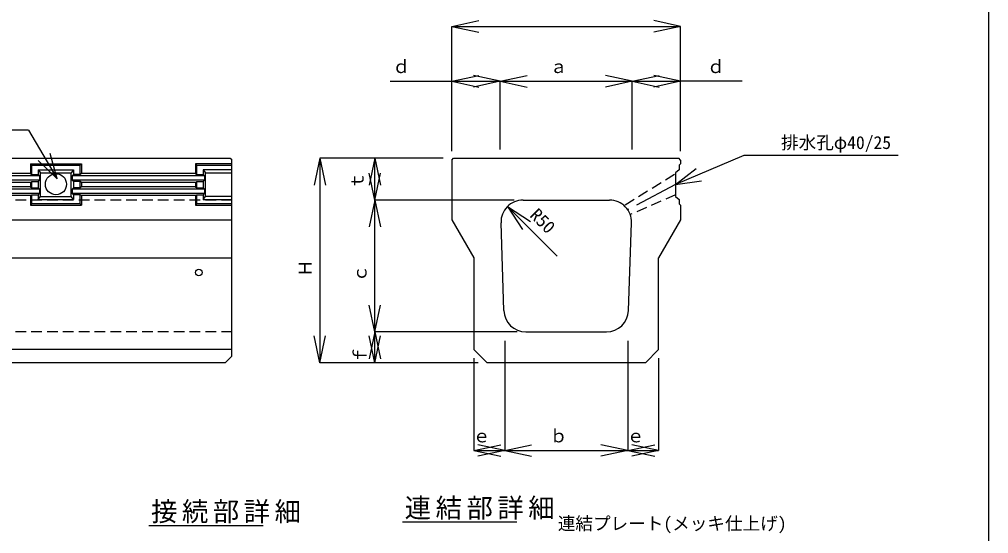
# Model space of a CAD drawing. Units: millimetres, scale not verified. Extents: x -2700 to 2700, y -1900 to 1800.
# Drawn here: x 497 to 2700, y -750 to 420 of the extents above; entities that cross this region are included whole.
import ezdxf
from ezdxf.enums import TextEntityAlignment as Align

# ---------------------------------------------------------------- set-up
doc = ezdxf.new("R2010")
doc.units = ezdxf.units.MM
doc.header["$LTSCALE"] = 20
doc.linetypes.add('CHAIN1', pattern=[8, 5, -1, 1, -1])
doc.linetypes.add('DASHED1', pattern=[1.8, 1.2, -0.6])
for name, color, linetype in [('0-1_1', 3, 'Continuous'), ('0-2_2', 4, 'Continuous'), ('F-0_240', 2, 'Continuous')]:
    doc.layers.add(name, color=color, linetype=linetype)
doc.styles.add('ＭＳ ゴシック', font='')
doc.styles.get('ＭＳ ゴシック').set_extended_font_data('MS Gothic')

msp = doc.modelspace()

# ---------------------------------------------------------------- linework, layer by layer
at = {"layer": '0-1_1'}
for p, q in [((-1016, 104.05), (976, 104.05)), ((522, 91.05), (525, 88.05)), ((522, 91.05), (522, 69.05)), ((522, 91.05), (638, 91.05)), ((638, 91.05), (635, 88.05)), ((638, 91.05), (638, 69.05)), ((980, 91.05), (897, 91.05)), ((897, 91.05), (900, 88.05)), ((897, 91.05), (897, 69.05)), ((976, 104.05), (980, 100.05)), ((980, -345.95), (980, 100.05)), ((1480, 100.05), (1483.92, 103.98)), ((1480, 100.05), (1480, -35.95)), ((1483.92, 103.98), (1996, 103.98)), ((2000, 100.05), (1996, 104.05)), ((2000, 100.05), (1996, 104.05)), ((2000, 91.05), (1997, 88.05)), ((2000, 100.05), (2000, 91.05)), ((522, 69.05), (-562, 69.05)), ((525, 67.05), (525, 88.05)), ((525, 88.05), (635, 88.05)), ((540, 78.05), (545, 71.05)), ((540, 78.05), (540, 67.05)), ((540, 78.05), (620, 78.05)), ((545, 17.05), (545, 71.05)), ((545, 71.05), (615, 71.05)), ((620, 78.05), (615, 71.05)), ((615, 17.05), (615, 71.05)), ((620, 78.05), (620, 67.05)), ((635, 67.05), (635, 88.05)), ((897, 69.05), (638, 69.05)), ((900, 88.05), (980, 88.05)), ((900, 67.05), (900, 88.05)), ((980, 78.05), (915, 78.05)), ((915, 78.05), (920, 71.05)), ((915, 78.05), (915, 67.05)), ((543, 64.05), (-583, 64.05)), ((543, 54.05), (-583, 54.05)), ((522, 49.05), (-562, 49.05)), ((522, 49.05), (525, 51.05)), ((522, 49.05), (522, 39.05)), ((525, 51.05), (540, 51.05)), ((525, 37.05), (525, 51.05)), ((540, 51.05), (543, 54.05)), ((540, 51.05), (540, 37.05)), ((543, 64.05), (543, 54.05)), ((617, 64.05), (617, 54.05)), ((918, 64.05), (617, 64.05)), ((620, 51.05), (617, 54.05)), ((918, 54.05), (617, 54.05)), ((635, 51.05), (620, 51.05)), ((620, 51.05), (620, 37.05)), ((638, 49.05), (635, 51.05)), ((635, 37.05), (635, 51.05)), ((638, 49.05), (638, 39.05)), ((897, 49.05), (638, 49.05)), ((897, 49.05), (900, 51.05)), ((897, 49.05), (897, 39.05)), ((900, 51.05), (915, 51.05)), ((900, 37.05), (900, 51.05)), ((915, 51.05), (918, 54.05)), ((915, 51.05), (915, 37.05)), ((918, 64.05), (918, 54.05)), ((543, 34.05), (-583, 34.05)), ((543, 24.05), (-583, 24.05)), ((522, 39.05), (-562, 39.05)), ((543, 34.05), (543, 24.05)), ((617, 34.05), (617, 24.05)), ((918, 34.05), (617, 34.05)), ((918, 24.05), (617, 24.05)), ((897, 39.05), (638, 39.05)), ((918, 34.05), (918, 24.05)), ((522, 19.05), (-562, 19.05)), ((522, 19.05), (522, -2.95)), ((522, -2.95), (525, 0.05)), ((525, 0.05), (525, 21.05)), ((635, 0.05), (525, 0.05)), ((540, 21.05), (540, 10.05)), ((540, 10.05), (545, 17.05)), ((540, 10.05), (620, 10.05)), ((545, 17.05), (615, 17.05)), ((620, 10.05), (615, 17.05)), ((620, 21.05), (620, 10.05)), ((635, 0.05), (635, 21.05)), ((638, -2.95), (635, 0.05)), ((638, 19.05), (638, -2.95)), ((897, 19.05), (638, 19.05)), ((897, 19.05), (897, -2.95)), ((897, -2.95), (900, 0.05)), ((900, 0.05), (900, 21.05)), ((980, 0.05), (900, 0.05)), ((915, 21.05), (915, 10.05)), ((915, 10.05), (920, 17.05)), ((915, 10.05), (980, 10.05)), ((1641.7, 9.05), (1838.31, 9.05)), ((522, -2.95), (638, -2.95)), ((897, -2.95), (980, -2.95)), ((-1020, -35.95), (980, -35.95)), ((1598.39, -242.61), (1591.72, -42.61)), ((1881.61, -242.61), (1888.28, -42.61)), ((2000, -35.95), (1950, -122.55)), ((40, -122.55), (980, -122.55)), ((1950, -330.95), (1950, -122.55)), ((1648.36, -290.95), (1831.64, -290.95)), ((980, -330.95), (-1020, -330.95)), ((965, -360.95), (980, -345.95)), ((1560, -360.95), (1530, -330.95)), ((1920, -360.95), (1950, -330.95)), ((965, -360.95), (-1005, -360.95)), ((1920, -360.95), (1560, -360.95))]:
    msp.add_line(p, q, dxfattribs=at)
at = {"layer": '0-1_1', "linetype": 'DASHED1'}
for p, q in [((1873.84, -1.76), (1988, 68.98)), ((980, 9.05), (-1014, 9.05)), ((1988, 20.93), (1885.46, -23.9)), ((980, -290.95), (-1020, -290.95))]:
    msp.add_line(p, q, dxfattribs=at)
at = {"layer": '0-1_1', "color": 7, "linetype": 'CHAIN1'}
msp.add_line((1988, 44.05), (1879.65, -12.83), dxfattribs=at)
at = {"layer": '0-1_1'}
for points in [[(522, 69.05), (525, 67.05), (540, 67.05), (543, 64.05)], [(638, 69.05), (635, 67.05), (620, 67.05), (617, 64.05)], [(897, 69.05), (900, 67.05), (915, 67.05), (918, 64.05)], [(980, 17.05), (920, 17.05), (920, 71.05), (980, 71.05)], [(1997, 88.05), (1997, 78.05), (1988, 71.05)], [(1988, 71.05), (1988, 17.05), (1997, 10.05)], [(522, 39.05), (525, 37.05), (540, 37.05), (543, 34.05)], [(522, 19.05), (525, 21.05), (540, 21.05), (543, 24.05)], [(638, 39.05), (635, 37.05), (620, 37.05), (617, 34.05)], [(638, 19.05), (635, 21.05), (620, 21.05), (617, 24.05)], [(897, 39.05), (900, 37.05), (915, 37.05), (918, 34.05)], [(897, 19.05), (900, 21.05), (915, 21.05), (918, 24.05)], [(1997, 10.05), (1997, 0.05), (2000, -2.95), (2000, -35.95)], [(1480, -35.95), (1530, -122.55), (1530, -330.95)]]:
    msp.add_lwpolyline(points, dxfattribs=at)
msp.add_circle((580, 44.96), 24.02, dxfattribs=at)
at = {"layer": '0-1_1', "color": 7}
msp.add_circle((905, -155.95), 7.5, dxfattribs=at)
at = {"layer": '0-1_1'}
for centre, start, end in [((1641.7, -40.95), 90, 181.90916), ((1838.31, -40.95), 358.09085, 90), ((1648.36, -240.95), 181.90916, 270), ((1831.64, -240.95), 270, 358.09085)]:
    msp.add_arc(centre, 50, start, end, dxfattribs=at)
at = {"layer": '0-2_2'}
for p, q in [((1480, 404.05), (1541.13, 417.05)), ((1480, 120.05), (1480, 404.05)), ((1480, 404.05), (2000, 404.05)), ((1480, 404.05), (1541.13, 391.06)), ((2000, 404.05), (1938.87, 417.05)), ((2000, 404.05), (1938.87, 391.06)), ((2000, 120.05), (2000, 404.05)), ((1590, 279.05), (1651.14, 292.05)), ((1890, 279.05), (1828.87, 292.05)), ((1890, 279.05), (1951.14, 292.05)), ((2000, 279.05), (1938.87, 292.05)), ((1480, 279.05), (1541.13, 266.06)), ((1590, 279.05), (1528.87, 266.06)), ((1590, 124.05), (1590, 279.05)), ((1590, 279.05), (1890, 279.05)), ((1590, 279.05), (1651.14, 266.06)), ((1890, 279.05), (1828.87, 266.06)), ((1890, 124.05), (1890, 279.05)), ((1890, 279.05), (1950, 279.05)), ((1890, 279.05), (1951.14, 266.06)), ((1950, 279.05), (2000, 279.05)), ((2000, 124.05), (2000, 279.05)), ((1180, 104.05), (1167.01, 42.92)), ((1460, 104.05), (1180, 104.05)), ((1180, 104.05), (1180, -360.95)), ((1180, 104.05), (1193, 42.92)), ((1305, 104.05), (1292.01, 42.92)), ((1460, 104.05), (1305, 104.05)), ((1305, 9.05), (1305, 104.05)), ((1305, 104.05), (1318, 42.92)), ((1305, 9.05), (1292.01, 70.19)), ((1305, 9.05), (1318, 70.19)), ((1305, 9.05), (1292.01, -52.08)), ((1621.69, 9.05), (1305, 9.05)), ((1305, -290.95), (1305, 9.05)), ((1305, 9.05), (1318, -52.08)), ((1606.34, -5.59), (1658.76, -39.63)), ((1305, -290.95), (1292.01, -229.81)), ((1305, -290.95), (1318, -229.81)), ((1180, -360.95), (1167.01, -299.81)), ((1180, -360.95), (1193, -299.81)), ((1305, -290.95), (1292.01, -352.08)), ((1305, -360.95), (1292.01, -299.81)), ((1628.36, -290.95), (1305, -290.95)), ((1305, -360.95), (1305, -290.95)), ((1305, -290.95), (1318, -352.08)), ((1305, -360.95), (1318, -299.81)), ((1600, -310.95), (1600, -560.95)), ((1880, -310.95), (1880, -560.95)), ((1530, -350.95), (1530, -560.95)), ((1950, -350.95), (1950, -560.95)), ((1540, -360.95), (1180, -360.95)), ((1540, -360.95), (1305, -360.95)), ((1530, -560.95), (1591.14, -547.95)), ((1600, -560.95), (1538.87, -547.95)), ((1600, -560.95), (1661.14, -547.95)), ((1880, -560.95), (1818.87, -547.95)), ((1880, -560.95), (1941.14, -547.95)), ((1950, -560.95), (1888.87, -547.95)), ((1530, -560.95), (1600, -560.95)), ((1530, -560.95), (1591.14, -573.94)), ((1600, -560.95), (1538.87, -573.94)), ((1600, -560.95), (1880, -560.95)), ((1600, -560.95), (1661.14, -573.94)), ((1880, -560.95), (1818.87, -573.94)), ((1880, -560.95), (1950, -560.95)), ((1880, -560.95), (1941.14, -573.94)), ((1950, -560.95), (1888.87, -573.94))]:
    msp.add_line(p, q, dxfattribs=at)
at = {"layer": '0-2_2', "color": 7}
for p, q in [((517.4, 168.24), (467.4, 168.24)), ((582.68, 56.9), (539.97, 99.04)), ((1988, 44.05), (2047.42, 52.42)), ((1367.77, -723.16), (1627.77, -723.16)), ((791.18, -731.26), (1051.18, -731.26))]:
    msp.add_line(p, q, dxfattribs=at)
at = {"layer": '0-2_2'}
for points in [[(1340, 279.05), (1480, 279.05), (1541.13, 292.05)], [(1530, 279.05), (1590, 279.05), (1528.87, 292.05)], [(1480, 124.05), (1480, 279.05), (1530, 279.05)], [(2140, 279.05), (2000, 279.05), (1938.87, 266.06)], [(1719.48, -118.73), (1606.34, -5.59), (1640.38, -58.01)]]:
    msp.add_lwpolyline(points, dxfattribs=at)
at = {"layer": '0-2_2', "color": 7}
for points in [[(517.4, 168.24), (582.68, 56.9), (566.76, 114.75)], [(2494.17, 110.27), (2143.92, 110.27), (1988, 44.05), (2035.28, 81)]]:
    msp.add_lwpolyline(points, dxfattribs=at)
at = {"layer": 'F-0_240'}
msp.add_line((2700, 1800), (2700, -1900), dxfattribs=at)

# ---------------------------------------------------------------- texts
at = {"layer": '0-2_2', "style": 'ＭＳ ゴシック'}
for s, p in [('ｄ', (1345, 289.06)), ('ａ', (1702.5, 289.06)), ('ｄ', (2060, 289.06)), ('排水孔φ40/25', (2228.17, 116.27)), ('ｅ', (1527.5, -550.95)), ('ｂ', (1702.5, -550.95)), ('ｅ', (1877.5, -550.95)), ('連結プレート(メッキ仕上げ)', (1720.77, -750.16))]:
    msp.add_text(s, height=29.33, dxfattribs=at).set_placement(p, align=Align.BOTTOM_LEFT)
for s, rotation, p in [('ｔ', 90, (1288.06, 32.99)), ('R50', 315, (1648.77, -33.87)), ('Ｈ', 90, (1170, -165.95)), ('ｃ', 90, (1295, -178.45)), ('ｆ', 90, (1295, -363.45))]:
    msp.add_text(s, height=29.33, rotation=rotation, dxfattribs=at).set_placement(p, align=Align.BOTTOM_LEFT)
at = {"layer": '0-2_2', "color": 7, "char_height": 43.99, "attachment_point": 7, "style": 'ＭＳ ゴシック'}
for s, insert in [('\\T1.17;接続部詳細', (796.18, -726.26)), ('\\T1.17;連結部詳細', (1372.77, -718.16))]:
    msp.add_mtext(s, dxfattribs=dict(at, insert=insert))

doc.saveas('drawing.dxf')
